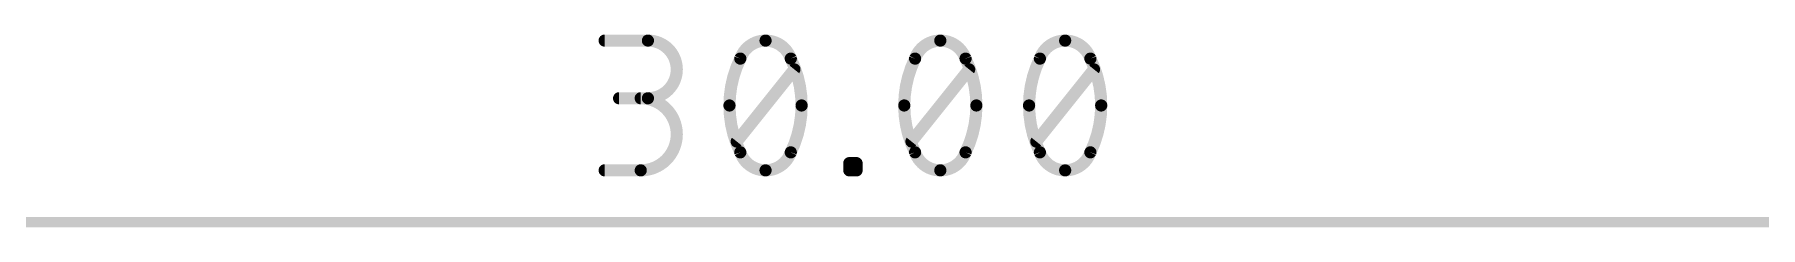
# Model space of a CAD drawing. Extents: x 121.2 to 197.3, y 1.3 to 32.2.
# Drawn here: x 163.27 to 184.88, y 29.55 to 31.97 of the extents above; entities that cross this region are included whole.
import ezdxf

# ---------------------------------------------------------------- set-up
doc = ezdxf.new("R2010")
doc.units = 0
doc.layers.add('47', color=253, linetype='CONTINUOUS')

msp = doc.modelspace()

# ---------------------------------------------------------------- linework, layer by layer
at = {"layer": '47'}
for points, const_width in [([(170.4116, 31.8929), (170.9535, 31.8929)], 0.1524), ([(172.065, 30.6285), (172.7875, 31.5317)], 0.1524), ([(174.2534, 30.6285), (174.9759, 31.5317)], 0.1524), ([(175.8165, 30.6285), (176.539, 31.5317)], 0.1524), ([(170.9535, 31.1704), (170.5922, 31.1704)], 0.1524), ([(170.4116, 30.2673), (170.8632, 30.2673)], 0.1524), ([(173.4753, 30.2673), (173.4753, 30.3576)], 0.1524), ([(173.4753, 30.3576), (173.5656, 30.3576)], 0.1524), ([(173.5656, 30.2673), (173.4753, 30.2673)], 0.1524), ([(173.5656, 30.3576), (173.5656, 30.2673)], 0.1524), ([(158.5914, 29.6166), (188.4614, 29.6166)], 0.13)]:
    msp.add_lwpolyline(points, dxfattribs=dict(at, const_width=const_width))
for points, const_width in [([(170.4116, 31.931, 1), (170.4116, 31.8548)], 0.0762), ([(170.9535, 31.1704, 1), (170.9535, 31.8929)], 0.1524), ([(170.9535, 31.931, 1), (170.9535, 31.8548)], 0.0762), ([(170.9535, 31.8548, 1), (170.9535, 31.931)], 0.0762), ([(172.4263, 31.8929, 0.3205), (172.1102, 31.6671)], 0.1524), ([(172.7424, 31.6671, 0.3205), (172.4263, 31.8929)], 0.1524), ([(172.4263, 31.931, 1), (172.4263, 31.8548)], 0.0762), ([(172.4263, 31.8548, 1), (172.4263, 31.931)], 0.0762), ([(174.6146, 31.8929, 0.3205), (174.2986, 31.6671)], 0.1524), ([(174.9307, 31.6671, 0.3205), (174.6146, 31.8929)], 0.1524), ([(174.6146, 31.931, 1), (174.6146, 31.8548)], 0.0762), ([(174.6146, 31.8548, 1), (174.6146, 31.931)], 0.0762), ([(176.1778, 31.8929, 0.3205), (175.8617, 31.6671)], 0.1524), ([(176.4939, 31.6671, 0.3205), (176.1778, 31.8929)], 0.1524), ([(176.1778, 31.931, 1), (176.1778, 31.8548)], 0.0762), ([(176.1778, 31.8548, 1), (176.1778, 31.931)], 0.0762), ([(172.1102, 31.6671, 0.1139), (171.9747, 31.0801)], 0.1524), ([(172.0741, 31.6795, 1), (172.1462, 31.6548)], 0.0762), ([(172.1444, 31.6504, 1), (172.0759, 31.6838)], 0.0762), ([(172.7766, 31.6838, 1), (172.7081, 31.6504)], 0.0762), ([(172.8778, 31.0801, 0.1139), (172.7424, 31.6671)], 0.1524), ([(172.7063, 31.6548, 1), (172.7784, 31.6795)], 0.0762), ([(172.8173, 31.5079, 1), (172.7578, 31.5555)], 0.0762), ([(174.2986, 31.6671, 0.1139), (174.1631, 31.0801)], 0.1524), ([(174.2625, 31.6795, 1), (174.3346, 31.6548)], 0.0762), ([(174.3328, 31.6504, 1), (174.2643, 31.6838)], 0.0762), ([(175.0662, 31.0801, 0.1139), (174.9307, 31.6671)], 0.1524), ([(174.965, 31.6838, 1), (174.8965, 31.6504)], 0.0762), ([(174.8947, 31.6548, 1), (174.9668, 31.6795)], 0.0762), ([(175.0056, 31.5079, 1), (174.9461, 31.5555)], 0.0762), ([(175.8617, 31.6671, 0.1139), (175.7262, 31.0801)], 0.1524), ([(175.8256, 31.6795, 1), (175.8977, 31.6548)], 0.0762), ([(175.8959, 31.6504, 1), (175.8274, 31.6838)], 0.0762), ([(176.5281, 31.6838, 1), (176.4596, 31.6504)], 0.0762), ([(176.6293, 31.0801, 0.1139), (176.4939, 31.6671)], 0.1524), ([(176.4578, 31.6548, 1), (176.5299, 31.6795)], 0.0762), ([(176.5688, 31.5079, 1), (176.5093, 31.5555)], 0.0762), ([(170.5922, 31.2085, 1), (170.5922, 31.1323)], 0.0762), ([(170.8632, 30.2673, 1), (170.8632, 31.1704)], 0.1524), ([(170.8632, 31.2085, 1), (170.8632, 31.1323)], 0.0762), ([(170.9535, 31.2085, 1), (170.9535, 31.1323)], 0.0762), ([(170.9535, 31.1323, 1), (170.9535, 31.2085)], 0.0762), ([(171.9747, 31.0801, 0.1139), (172.1102, 30.4931)], 0.1524), ([(172.0128, 31.0801, 1), (171.9366, 31.0801)], 0.0762), ([(172.7424, 30.4931, 0.1139), (172.8778, 31.0801)], 0.1524), ([(172.9159, 31.0801, 1), (172.8397, 31.0801)], 0.0762), ([(174.1631, 31.0801, 0.1139), (174.2986, 30.4931)], 0.1524), ([(174.2012, 31.0801, 1), (174.125, 31.0801)], 0.0762), ([(174.9307, 30.4931, 0.1139), (175.0662, 31.0801)], 0.1524), ([(175.1043, 31.0801, 1), (175.0281, 31.0801)], 0.0762), ([(175.7262, 31.0801, 0.1139), (175.8617, 30.4931)], 0.1524), ([(175.7643, 31.0801, 1), (175.6881, 31.0801)], 0.0762), ([(176.4939, 30.4931, 0.1139), (176.6293, 31.0801)], 0.1524), ([(176.6674, 31.0801, 1), (176.5912, 31.0801)], 0.0762), ([(171.9366, 31.0801, 1), (172.0128, 31.0801)], 0.0762), ([(172.8397, 31.0801, 1), (172.9159, 31.0801)], 0.0762), ([(174.125, 31.0801, 1), (174.2012, 31.0801)], 0.0762), ([(175.0281, 31.0801, 1), (175.1043, 31.0801)], 0.0762), ([(175.6881, 31.0801, 1), (175.7643, 31.0801)], 0.0762), ([(176.5912, 31.0801, 1), (176.6674, 31.0801)], 0.0762), ([(172.0353, 30.6523, 1), (172.0948, 30.6047)], 0.0762), ([(174.2236, 30.6523, 1), (174.2832, 30.6047)], 0.0762), ([(175.7868, 30.6523, 1), (175.8463, 30.6047)], 0.0762), ([(172.1462, 30.5054, 1), (172.0741, 30.4807)], 0.0762), ([(172.1102, 30.4931, 0.3205), (172.4263, 30.2673)], 0.1524), ([(172.0759, 30.4764, 1), (172.1444, 30.5098)], 0.0762), ([(172.4263, 30.2673, 0.3205), (172.7424, 30.4931)], 0.1524), ([(172.7081, 30.5098, 1), (172.7766, 30.4764)], 0.0762), ([(172.7784, 30.4807, 1), (172.7063, 30.5054)], 0.0762), ([(174.3346, 30.5054, 1), (174.2625, 30.4807)], 0.0762), ([(174.2986, 30.4931, 0.3205), (174.6146, 30.2673)], 0.1524), ([(174.2643, 30.4764, 1), (174.3328, 30.5098)], 0.0762), ([(174.6146, 30.2673, 0.3205), (174.9307, 30.4931)], 0.1524), ([(174.8965, 30.5098, 1), (174.965, 30.4764)], 0.0762), ([(174.9668, 30.4807, 1), (174.8947, 30.5054)], 0.0762), ([(175.8977, 30.5054, 1), (175.8256, 30.4807)], 0.0762), ([(175.8617, 30.4931, 0.3205), (176.1778, 30.2673)], 0.1524), ([(175.8274, 30.4764, 1), (175.8959, 30.5098)], 0.0762), ([(176.1778, 30.2673, 0.3205), (176.4939, 30.4931)], 0.1524), ([(176.4596, 30.5098, 1), (176.5281, 30.4764)], 0.0762), ([(176.5299, 30.4807, 1), (176.4578, 30.5054)], 0.0762), ([(170.4116, 30.3054, 1), (170.4116, 30.2292)], 0.0762), ([(170.8632, 30.3054, 1), (170.8632, 30.2292)], 0.0762), ([(170.8632, 30.2292, 1), (170.8632, 30.3054)], 0.0762), ([(172.4263, 30.3054, 1), (172.4263, 30.2292)], 0.0762), ([(172.4263, 30.2292, 1), (172.4263, 30.3054)], 0.0762), ([(173.5134, 30.3576, 1), (173.4372, 30.3576)], 0.0762), ([(173.4753, 30.3957, 1), (173.4753, 30.3195)], 0.0762), ([(173.4753, 30.3054, 1), (173.4753, 30.2292)], 0.0762), ([(173.4372, 30.2673, 1), (173.5134, 30.2673)], 0.0762), ([(173.6037, 30.3576, 1), (173.5275, 30.3576)], 0.0762), ([(173.5275, 30.2673, 1), (173.6037, 30.2673)], 0.0762), ([(173.5656, 30.3195, 1), (173.5656, 30.3957)], 0.0762), ([(173.5656, 30.2292, 1), (173.5656, 30.3054)], 0.0762), ([(174.6146, 30.3054, 1), (174.6146, 30.2292)], 0.0762), ([(174.6146, 30.2292, 1), (174.6146, 30.3054)], 0.0762), ([(176.1778, 30.3054, 1), (176.1778, 30.2292)], 0.0762), ([(176.1778, 30.2292, 1), (176.1778, 30.3054)], 0.0762)]:
    msp.add_lwpolyline(points, format="xyb", dxfattribs=dict(at, const_width=const_width))

doc.saveas('drawing.dxf')
